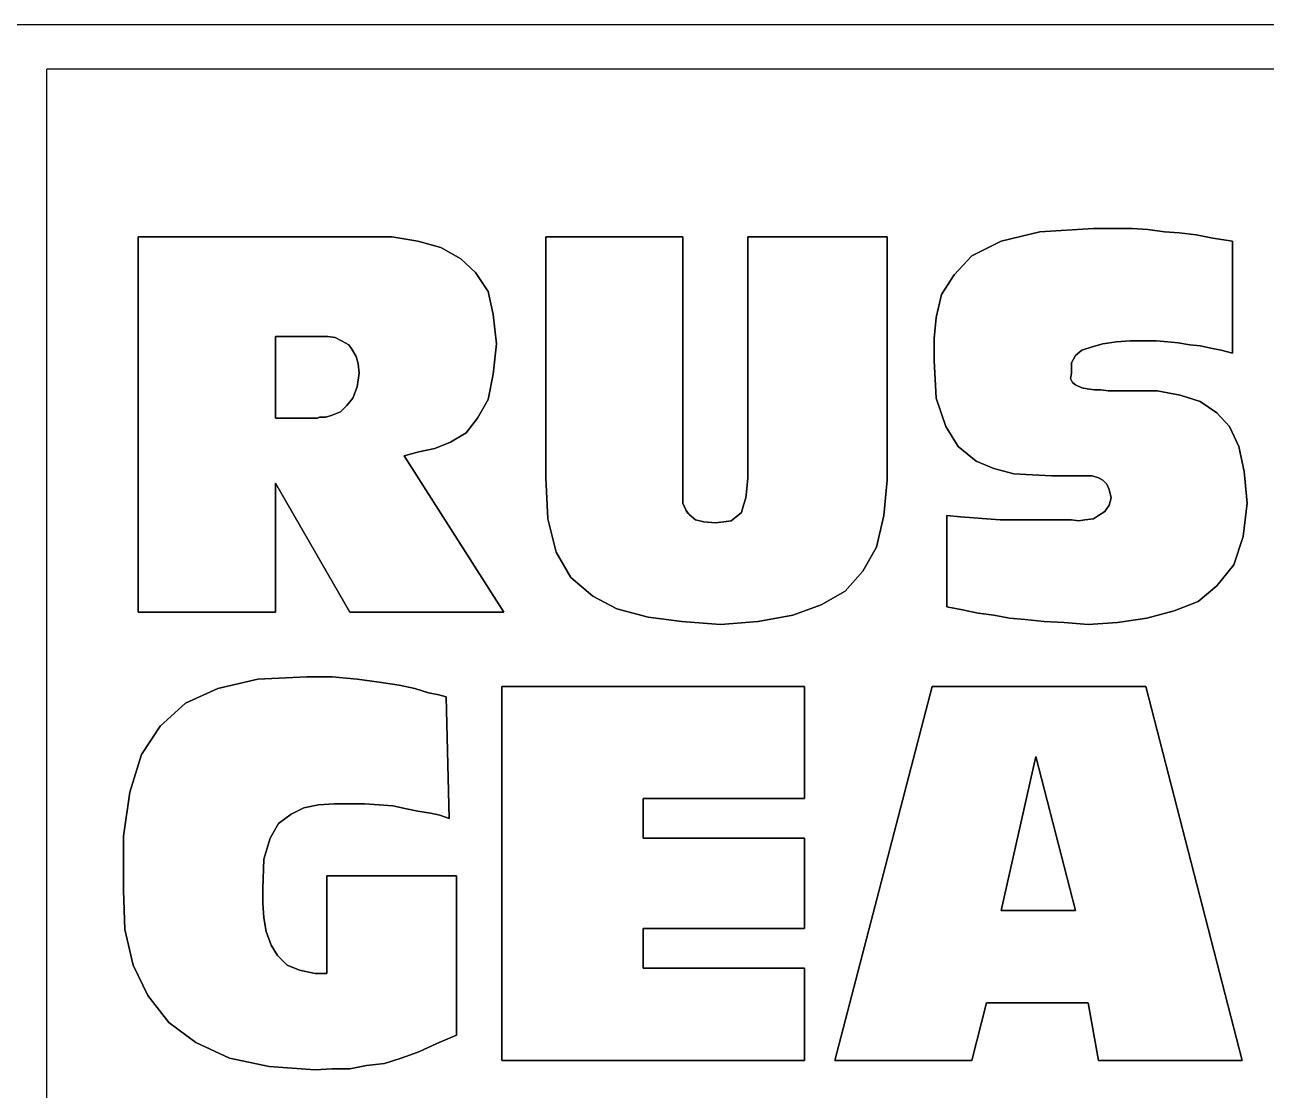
# Model space of a CAD drawing. Header units: inches. Extents: x 0.2 to 21.8, y 0.2 to 16.8.
# Drawn here: x 17.585 to 18.657, y 2.353 to 3.273 of the extents above; entities that cross this region are included whole.
import ezdxf

# ---------------------------------------------------------------- set-up
doc = ezdxf.new("R2010")
doc.units = ezdxf.units.IN
doc.header["$MEASUREMENT"] = 0
doc.layers.add('TITLEBLOCK', color=250, linetype='Continuous')

msp = doc.modelspace()

# ---------------------------------------------------------------- linework, layer by layer
at = {"layer": 'TITLEBLOCK'}
for p, q in [((21.43017, 3.2727), (10.97215, 3.2727)), ((17.60367, 0.49545), (17.60367, 3.23445)), ((21.43017, 3.23445), (17.60367, 3.23445)), ((17.87621, 3.08947), (17.68259, 3.08947)), ((17.68259, 3.08947), (17.68259, 2.76554)), ((17.90155, 3.08947), (17.87621, 3.08947)), ((17.92417, 3.08585), (17.90155, 3.08947)), ((18.15309, 3.08947), (18.03456, 3.08947)), ((18.03456, 3.08947), (18.03456, 2.88136)), ((18.15309, 2.87503), (18.15309, 3.08947)), ((18.32952, 3.08947), (18.20918, 3.08947)), ((18.20918, 3.08947), (18.20918, 2.88136)), ((18.32952, 2.87955), (18.32952, 3.08947)), ((18.46162, 3.09399), (18.42815, 3.08585)), ((18.50777, 3.0967), (18.46162, 3.09399)), ((18.52496, 3.0967), (18.50777, 3.0967)), ((18.54125, 3.0967), (18.52496, 3.0967)), ((18.55482, 3.0958), (18.54125, 3.0967)), ((18.5693, 3.09399), (18.55482, 3.0958)), ((18.58196, 3.09308), (18.5693, 3.09399)), ((18.59644, 3.09128), (18.58196, 3.09308)), ((18.61092, 3.08856), (18.59644, 3.09128)), ((17.94407, 3.08042), (17.92417, 3.08585)), ((17.96127, 3.07046), (17.94407, 3.08042)), ((18.42815, 3.08585), (18.40281, 3.07318)), ((18.62811, 3.08585), (18.61092, 3.08856)), ((18.62811, 2.98903), (18.62811, 3.08585)), ((17.97393, 3.0587), (17.96127, 3.07046)), ((18.40281, 3.07318), (18.38743, 3.05689)), ((17.98479, 3.04242), (17.97393, 3.0587)), ((18.38743, 3.05689), (18.37657, 3.0397)), ((17.98932, 3.02251), (17.98479, 3.04242)), ((18.37657, 3.0397), (18.37205, 3.0198)), ((17.99203, 2.99718), (17.98932, 3.02251)), ((18.37205, 3.0198), (18.37024, 3.0017)), ((17.80112, 3.00351), (17.83912, 3.00351)), ((17.80112, 2.93293), (17.80112, 3.00351)), ((17.83912, 3.00351), (17.84636, 3.00351)), ((17.84636, 3.00351), (17.85269, 3.0026)), ((17.85269, 3.0026), (17.85812, 2.99989)), ((17.85812, 2.99989), (17.86445, 2.99627)), ((17.86445, 2.99627), (17.86717, 2.99265)), ((17.86717, 2.99265), (17.87079, 2.98632)), ((17.98932, 2.97094), (17.99203, 2.99718)), ((18.37024, 3.0017), (18.37024, 2.9827)), ((18.49782, 2.99175), (18.50686, 2.99446)), ((18.50686, 2.99446), (18.51591, 2.99718)), ((18.51591, 2.99718), (18.52767, 2.99898)), ((18.52767, 2.99898), (18.53944, 2.99989)), ((18.53944, 2.99989), (18.55301, 2.99989)), ((18.55301, 2.99989), (18.56206, 2.99989)), ((18.56206, 2.99989), (18.57201, 2.99898)), ((18.57201, 2.99898), (18.58106, 2.99808)), ((18.58106, 2.99808), (18.59101, 2.99627)), ((18.59101, 2.99627), (18.60006, 2.99537)), ((18.60006, 2.99537), (18.60911, 2.99356)), ((18.60911, 2.99356), (18.61816, 2.99175)), ((17.87079, 2.98632), (17.8726, 2.97998)), ((18.37024, 2.9827), (18.37205, 2.95013)), ((18.48877, 2.98089), (18.49239, 2.98722)), ((18.49239, 2.98722), (18.49782, 2.99175)), ((18.61816, 2.99175), (18.62811, 2.98903)), ((17.8735, 2.97184), (17.87169, 2.96008)), ((17.8726, 2.97998), (17.8735, 2.97184)), ((17.98479, 2.94922), (17.98932, 2.97094)), ((18.48786, 2.96732), (18.48877, 2.97184)), ((18.48877, 2.97184), (18.48877, 2.98089)), ((18.48967, 2.9637), (18.48786, 2.96732)), ((18.49239, 2.96189), (18.48967, 2.9637)), ((18.49782, 2.95917), (18.49239, 2.96189)), ((17.86807, 2.95013), (17.86264, 2.94379)), ((17.87169, 2.96008), (17.86807, 2.95013)), ((18.37205, 2.95013), (18.38019, 2.9257)), ((18.50234, 2.95827), (18.49782, 2.95917)), ((18.50867, 2.95736), (18.50234, 2.95827)), ((18.5141, 2.95736), (18.50867, 2.95736)), ((18.52044, 2.95646), (18.5141, 2.95736)), ((18.54034, 2.95646), (18.52044, 2.95646)), ((18.56296, 2.95646), (18.54034, 2.95646)), ((18.58287, 2.95284), (18.56296, 2.95646)), ((18.60006, 2.94741), (18.58287, 2.95284)), ((17.86264, 2.94379), (17.85721, 2.93836)), ((17.97574, 2.93293), (17.98479, 2.94922)), ((18.61454, 2.93746), (18.60006, 2.94741)), ((17.83731, 2.93293), (17.80112, 2.93293)), ((17.83912, 2.93384), (17.83731, 2.93293)), ((17.84455, 2.93384), (17.83912, 2.93384)), ((17.84997, 2.93565), (17.84455, 2.93384)), ((17.85721, 2.93836), (17.84997, 2.93565)), ((17.96579, 2.92027), (17.97574, 2.93293)), ((18.62539, 2.9257), (18.61454, 2.93746)), ((17.95222, 2.91212), (17.96579, 2.92027)), ((18.38019, 2.9257), (18.39105, 2.9085)), ((18.63354, 2.9085), (18.62539, 2.9257)), ((17.92507, 2.90398), (17.93865, 2.90669)), ((17.93865, 2.90669), (17.95222, 2.91212)), ((18.39105, 2.9085), (18.40643, 2.89584)), ((18.63806, 2.88679), (18.63354, 2.9085)), ((17.91241, 2.90036), (17.92507, 2.90398)), ((17.99836, 2.76554), (17.91241, 2.90036)), ((18.40643, 2.89584), (18.42181, 2.8895)), ((18.42181, 2.8895), (18.439, 2.88498)), ((18.64078, 2.85964), (18.63806, 2.88679)), ((17.80112, 2.76554), (17.80112, 2.87684)), ((17.80112, 2.87684), (17.86536, 2.76554)), ((18.03456, 2.88136), (18.03637, 2.84607)), ((18.15309, 2.8705), (18.15309, 2.87503)), ((18.20918, 2.88136), (18.20828, 2.87231)), ((18.32681, 2.84879), (18.32952, 2.87955)), ((18.439, 2.88498), (18.45529, 2.88407)), ((18.45529, 2.88407), (18.47158, 2.88317)), ((18.47158, 2.88317), (18.49239, 2.88317)), ((18.49239, 2.88317), (18.49691, 2.88317)), ((18.49691, 2.88317), (18.50234, 2.88317)), ((18.50234, 2.88317), (18.50686, 2.88317)), ((18.50686, 2.88317), (18.51229, 2.88136)), ((18.51229, 2.88136), (18.51591, 2.87955)), ((18.51591, 2.87955), (18.51953, 2.87593)), ((18.51953, 2.87593), (18.52134, 2.87141)), ((18.15309, 2.86507), (18.15309, 2.8705)), ((18.15309, 2.85964), (18.15309, 2.86507)), ((18.20737, 2.86417), (18.20556, 2.85784)), ((18.20828, 2.87231), (18.20737, 2.86417)), ((18.52134, 2.87141), (18.52315, 2.86417)), ((18.52315, 2.86417), (18.52134, 2.85784)), ((18.1567, 2.8512), (18.15309, 2.85964)), ((18.20556, 2.85784), (18.20375, 2.8515)), ((18.52134, 2.85784), (18.51772, 2.85241)), ((18.63716, 2.83069), (18.64078, 2.85964)), ((18.03637, 2.84607), (18.0436, 2.81712)), ((18.16394, 2.84517), (18.1567, 2.8512)), ((18.17118, 2.84336), (18.16394, 2.84517)), ((18.18113, 2.84245), (18.17118, 2.84336)), ((18.18837, 2.84336), (18.18113, 2.84245)), ((18.19471, 2.84426), (18.18837, 2.84336)), ((18.19923, 2.84788), (18.19471, 2.84426)), ((18.20375, 2.8515), (18.19923, 2.84788)), ((18.32047, 2.82164), (18.32681, 2.84879)), ((18.39286, 2.84788), (18.3811, 2.84879)), ((18.3811, 2.84879), (18.3811, 2.77007)), ((18.40462, 2.84698), (18.39286, 2.84788)), ((18.41548, 2.84607), (18.40462, 2.84698)), ((18.42724, 2.84517), (18.41548, 2.84607)), ((18.439, 2.84517), (18.42724, 2.84517)), ((18.45258, 2.84517), (18.439, 2.84517)), ((18.46705, 2.84517), (18.45258, 2.84517)), ((18.48424, 2.84517), (18.46705, 2.84517)), ((18.48877, 2.84517), (18.48424, 2.84517)), ((18.4951, 2.84426), (18.48877, 2.84517)), ((18.50053, 2.84517), (18.4951, 2.84426)), ((18.50777, 2.84607), (18.50053, 2.84517)), ((18.51229, 2.84879), (18.50777, 2.84607)), ((18.51772, 2.85241), (18.51229, 2.84879)), ((18.30871, 2.80083), (18.32047, 2.82164)), ((18.62901, 2.80626), (18.63716, 2.83069)), ((18.0436, 2.81712), (18.05627, 2.7954)), ((18.29333, 2.78364), (18.30871, 2.80083)), ((18.61454, 2.78817), (18.62901, 2.80626)), ((18.05627, 2.7954), (18.07527, 2.77912)), ((18.07527, 2.77912), (18.09608, 2.76826)), ((18.27252, 2.77188), (18.29333, 2.78364)), ((18.59825, 2.77459), (18.61454, 2.78817)), ((18.09608, 2.76826), (18.12323, 2.76102)), ((18.24809, 2.76283), (18.27252, 2.77188)), ((18.3811, 2.77007), (18.39467, 2.76735)), ((18.39467, 2.76735), (18.40824, 2.76464)), ((18.57744, 2.76645), (18.59825, 2.77459)), ((17.68259, 2.76554), (17.80112, 2.76554)), ((17.86536, 2.76554), (17.99836, 2.76554)), ((18.12323, 2.76102), (18.15218, 2.7574)), ((18.15218, 2.7574), (18.18566, 2.75469)), ((18.18566, 2.75469), (18.21823, 2.7574)), ((18.21823, 2.7574), (18.24809, 2.76283)), ((18.40824, 2.76464), (18.42181, 2.76283)), ((18.42181, 2.76283), (18.43538, 2.76012)), ((18.43538, 2.76012), (18.44896, 2.75921)), ((18.44896, 2.75921), (18.46524, 2.7574)), ((18.46524, 2.7574), (18.48243, 2.7565)), ((18.48243, 2.7565), (18.50325, 2.75469)), ((18.50325, 2.75469), (18.52858, 2.7565)), ((18.52858, 2.7565), (18.55391, 2.76012)), ((18.55391, 2.76012), (18.57744, 2.76645)), ((17.78573, 2.70764), (17.75135, 2.69949)), ((17.82826, 2.70945), (17.78573, 2.70764)), ((17.84997, 2.70945), (17.82826, 2.70945)), ((17.87169, 2.70764), (17.84997, 2.70945)), ((17.89069, 2.70492), (17.87169, 2.70764)), ((17.90788, 2.70221), (17.89069, 2.70492)), ((17.75135, 2.69949), (17.7233, 2.68683)), ((17.92145, 2.69949), (17.90788, 2.70221)), ((17.93322, 2.69587), (17.92145, 2.69949)), ((17.94227, 2.69407), (17.93322, 2.69587)), ((17.9486, 2.69226), (17.94227, 2.69407)), ((17.95131, 2.5873), (17.9486, 2.69226)), ((18.25804, 2.7013), (17.99655, 2.7013)), ((17.99655, 2.7013), (17.99655, 2.37829)), ((18.25804, 2.60449), (18.25804, 2.7013)), ((18.36843, 2.7013), (18.28428, 2.37829)), ((18.55301, 2.7013), (18.36843, 2.7013)), ((18.63625, 2.37829), (18.55301, 2.7013)), ((17.7233, 2.68683), (17.70159, 2.66692)), ((17.70159, 2.66692), (17.6853, 2.64249)), ((17.6853, 2.64249), (17.67535, 2.60992)), ((18.42815, 2.50768), (18.458, 2.64068)), ((18.458, 2.64068), (18.49239, 2.50768)), ((17.67535, 2.60992), (17.66992, 2.57192)), ((17.81469, 2.59092), (17.82555, 2.59635)), ((17.82555, 2.59635), (17.83821, 2.59906)), ((17.83821, 2.59906), (17.85178, 2.59997)), ((17.85178, 2.59997), (17.86536, 2.59997)), ((17.86536, 2.59997), (17.87802, 2.59997)), ((17.87802, 2.59997), (17.89069, 2.59906)), ((17.89069, 2.59906), (17.90245, 2.59816)), ((17.90245, 2.59816), (17.91422, 2.59544)), ((18.1187, 2.60449), (18.25804, 2.60449)), ((18.1187, 2.57011), (18.1187, 2.60449)), ((17.80383, 2.58277), (17.81469, 2.59092)), ((17.91422, 2.59544), (17.92417, 2.59363)), ((17.92417, 2.59363), (17.93503, 2.59182)), ((17.93503, 2.59182), (17.94317, 2.59001)), ((17.94317, 2.59001), (17.95131, 2.5873)), ((17.79659, 2.57011), (17.80383, 2.58277)), ((17.66992, 2.57192), (17.66992, 2.52487)), ((17.79116, 2.55201), (17.79659, 2.57011)), ((18.25804, 2.57011), (18.1187, 2.57011)), ((18.25804, 2.49229), (18.25804, 2.57011)), ((17.79026, 2.52668), (17.79116, 2.55201)), ((17.95765, 2.53753), (17.84545, 2.53753)), ((17.84545, 2.53753), (17.84545, 2.45339)), ((17.95765, 2.4), (17.95765, 2.53753)), ((17.66992, 2.52487), (17.67082, 2.49139)), ((17.79026, 2.51401), (17.79026, 2.52668)), ((17.79116, 2.50134), (17.79026, 2.51401)), ((17.79297, 2.48958), (17.79116, 2.50134)), ((18.49239, 2.50768), (18.42815, 2.50768)), ((17.67082, 2.49139), (17.67806, 2.46063)), ((17.7975, 2.47782), (17.79297, 2.48958)), ((18.1187, 2.45791), (18.1187, 2.49229)), ((18.1187, 2.49229), (18.25804, 2.49229)), ((17.80293, 2.46877), (17.7975, 2.47782)), ((17.81107, 2.46063), (17.80293, 2.46877)), ((17.67806, 2.46063), (17.69073, 2.43439)), ((17.82193, 2.4561), (17.81107, 2.46063)), ((17.8355, 2.45339), (17.82193, 2.4561)), ((18.25804, 2.45791), (18.1187, 2.45791)), ((18.25804, 2.37829), (18.25804, 2.45791)), ((17.84545, 2.45339), (17.8355, 2.45339)), ((17.69073, 2.43439), (17.70883, 2.41086)), ((18.40281, 2.37829), (18.41548, 2.42805)), ((18.41548, 2.42805), (18.50325, 2.42805)), ((18.50325, 2.42805), (18.51229, 2.37829)), ((17.70883, 2.41086), (17.73235, 2.39367)), ((17.73235, 2.39367), (17.7613, 2.3801)), ((17.92507, 2.38553), (17.94046, 2.39276)), ((17.94046, 2.39276), (17.95765, 2.4)), ((17.90969, 2.3801), (17.92507, 2.38553)), ((17.7613, 2.3801), (17.79569, 2.37286)), ((17.79569, 2.37286), (17.8355, 2.37014)), ((17.8355, 2.37014), (17.84997, 2.37105)), ((17.84997, 2.37105), (17.86536, 2.37105)), ((17.86536, 2.37105), (17.87983, 2.37376)), ((17.87983, 2.37376), (17.89522, 2.37557)), ((17.89522, 2.37557), (17.90969, 2.3801)), ((17.99655, 2.37829), (18.25804, 2.37829)), ((18.28428, 2.37829), (18.40281, 2.37829)), ((18.51229, 2.37829), (18.63625, 2.37829))]:
    msp.add_line(p, q, dxfattribs=at)
at = {"layer": 'TITLEBLOCK', "color": 176}
for p, q in [((17.68259, 2.76554), (17.68259, 3.08947)), ((17.68259, 3.08947), (17.87621, 3.08947)), ((17.68259, 2.76554), (17.68259, 3.08947)), ((17.68259, 3.08947), (17.87621, 3.08947)), ((17.87621, 3.08947), (17.90155, 3.08947)), ((17.87621, 3.08947), (17.90155, 3.08947)), ((17.90155, 3.08947), (17.92417, 3.08585)), ((17.90155, 3.08947), (17.92417, 3.08585)), ((18.03456, 2.88136), (18.03456, 3.08947)), ((18.03456, 3.08947), (18.15309, 3.08947)), ((18.03456, 2.88136), (18.03456, 3.08947)), ((18.03456, 3.08947), (18.15309, 3.08947)), ((18.15309, 3.08947), (18.15309, 2.87503)), ((18.15309, 3.08947), (18.15309, 2.87503)), ((18.20918, 2.88136), (18.20918, 3.08947)), ((18.20918, 3.08947), (18.32952, 3.08947)), ((18.20918, 2.88136), (18.20918, 3.08947)), ((18.20918, 3.08947), (18.32952, 3.08947)), ((18.32952, 3.08947), (18.32952, 2.87955)), ((18.32952, 3.08947), (18.32952, 2.87955)), ((18.42815, 3.08585), (18.46162, 3.09399)), ((18.42815, 3.08585), (18.46162, 3.09399)), ((18.46162, 3.09399), (18.50777, 3.0967)), ((18.46162, 3.09399), (18.50777, 3.0967)), ((18.50777, 3.0967), (18.52496, 3.0967)), ((18.50777, 3.0967), (18.52496, 3.0967)), ((18.52496, 3.0967), (18.54125, 3.0967)), ((18.52496, 3.0967), (18.54125, 3.0967)), ((18.54125, 3.0967), (18.55482, 3.0958)), ((18.54125, 3.0967), (18.55482, 3.0958)), ((18.55482, 3.0958), (18.5693, 3.09399)), ((18.55482, 3.0958), (18.5693, 3.09399)), ((18.5693, 3.09399), (18.58196, 3.09308)), ((18.5693, 3.09399), (18.58196, 3.09308)), ((18.58196, 3.09308), (18.59644, 3.09128)), ((18.58196, 3.09308), (18.59644, 3.09128)), ((18.59644, 3.09128), (18.61092, 3.08856)), ((18.59644, 3.09128), (18.61092, 3.08856)), ((17.92417, 3.08585), (17.94407, 3.08042)), ((17.92417, 3.08585), (17.94407, 3.08042)), ((17.94407, 3.08042), (17.96127, 3.07046)), ((17.94407, 3.08042), (17.96127, 3.07046)), ((18.40281, 3.07318), (18.42815, 3.08585)), ((18.40281, 3.07318), (18.42815, 3.08585)), ((18.61092, 3.08856), (18.62811, 3.08585)), ((18.61092, 3.08856), (18.62811, 3.08585)), ((18.62811, 3.08585), (18.62811, 2.98903)), ((18.62811, 3.08585), (18.62811, 2.98903)), ((17.96127, 3.07046), (17.97393, 3.0587)), ((17.96127, 3.07046), (17.97393, 3.0587)), ((18.38743, 3.05689), (18.40281, 3.07318)), ((18.38743, 3.05689), (18.40281, 3.07318)), ((17.97393, 3.0587), (17.98479, 3.04242)), ((17.97393, 3.0587), (17.98479, 3.04242)), ((18.37657, 3.0397), (18.38743, 3.05689)), ((18.37657, 3.0397), (18.38743, 3.05689)), ((17.98479, 3.04242), (17.98932, 3.02251)), ((17.98479, 3.04242), (17.98932, 3.02251)), ((18.37205, 3.0198), (18.37657, 3.0397)), ((18.37205, 3.0198), (18.37657, 3.0397)), ((17.98932, 3.02251), (17.99203, 2.99718)), ((17.98932, 3.02251), (17.99203, 2.99718)), ((18.37024, 3.0017), (18.37205, 3.0198)), ((18.37024, 3.0017), (18.37205, 3.0198)), ((17.80112, 3.00351), (17.80112, 2.93293)), ((17.83912, 3.00351), (17.80112, 3.00351)), ((17.80112, 3.00351), (17.80112, 2.93293)), ((17.83912, 3.00351), (17.80112, 3.00351)), ((17.84636, 3.00351), (17.83912, 3.00351)), ((17.84636, 3.00351), (17.83912, 3.00351)), ((17.85269, 3.0026), (17.84636, 3.00351)), ((17.85269, 3.0026), (17.84636, 3.00351)), ((17.85812, 2.99989), (17.85269, 3.0026)), ((17.85812, 2.99989), (17.85269, 3.0026)), ((17.86445, 2.99627), (17.85812, 2.99989)), ((17.86445, 2.99627), (17.85812, 2.99989)), ((17.86717, 2.99265), (17.86445, 2.99627)), ((17.86717, 2.99265), (17.86445, 2.99627)), ((17.87079, 2.98632), (17.86717, 2.99265)), ((17.87079, 2.98632), (17.86717, 2.99265)), ((17.99203, 2.99718), (17.98932, 2.97094)), ((17.99203, 2.99718), (17.98932, 2.97094)), ((18.37024, 2.9827), (18.37024, 3.0017)), ((18.37024, 2.9827), (18.37024, 3.0017)), ((18.50686, 2.99446), (18.49782, 2.99175)), ((18.50686, 2.99446), (18.49782, 2.99175)), ((18.51591, 2.99718), (18.50686, 2.99446)), ((18.51591, 2.99718), (18.50686, 2.99446)), ((18.52767, 2.99898), (18.51591, 2.99718)), ((18.52767, 2.99898), (18.51591, 2.99718)), ((18.53944, 2.99989), (18.52767, 2.99898)), ((18.53944, 2.99989), (18.52767, 2.99898)), ((18.55301, 2.99989), (18.53944, 2.99989)), ((18.55301, 2.99989), (18.53944, 2.99989)), ((18.56206, 2.99989), (18.55301, 2.99989)), ((18.56206, 2.99989), (18.55301, 2.99989)), ((18.57201, 2.99898), (18.56206, 2.99989)), ((18.57201, 2.99898), (18.56206, 2.99989)), ((18.58106, 2.99808), (18.57201, 2.99898)), ((18.58106, 2.99808), (18.57201, 2.99898)), ((18.59101, 2.99627), (18.58106, 2.99808)), ((18.59101, 2.99627), (18.58106, 2.99808)), ((18.60006, 2.99537), (18.59101, 2.99627)), ((18.60006, 2.99537), (18.59101, 2.99627)), ((18.60911, 2.99356), (18.60006, 2.99537)), ((18.60911, 2.99356), (18.60006, 2.99537)), ((18.61816, 2.99175), (18.60911, 2.99356)), ((18.61816, 2.99175), (18.60911, 2.99356)), ((17.8726, 2.97998), (17.87079, 2.98632)), ((17.8726, 2.97998), (17.87079, 2.98632)), ((18.37205, 2.95013), (18.37024, 2.9827)), ((18.37205, 2.95013), (18.37024, 2.9827)), ((18.49239, 2.98722), (18.48877, 2.98089)), ((18.49239, 2.98722), (18.48877, 2.98089)), ((18.49782, 2.99175), (18.49239, 2.98722)), ((18.49782, 2.99175), (18.49239, 2.98722)), ((18.62811, 2.98903), (18.61816, 2.99175)), ((18.62811, 2.98903), (18.61816, 2.99175)), ((17.87169, 2.96008), (17.8735, 2.97184)), ((17.87169, 2.96008), (17.8735, 2.97184)), ((17.8735, 2.97184), (17.8726, 2.97998)), ((17.8735, 2.97184), (17.8726, 2.97998)), ((17.98932, 2.97094), (17.98479, 2.94922)), ((17.98932, 2.97094), (17.98479, 2.94922)), ((18.48877, 2.97184), (18.48786, 2.96732)), ((18.48877, 2.97184), (18.48786, 2.96732)), ((18.48877, 2.98089), (18.48877, 2.97184)), ((18.48877, 2.98089), (18.48877, 2.97184)), ((18.48786, 2.96732), (18.48967, 2.9637)), ((18.48786, 2.96732), (18.48967, 2.9637)), ((18.48967, 2.9637), (18.49239, 2.96189)), ((18.48967, 2.9637), (18.49239, 2.96189)), ((18.49239, 2.96189), (18.49782, 2.95917)), ((18.49239, 2.96189), (18.49782, 2.95917)), ((17.86264, 2.94379), (17.86807, 2.95013)), ((17.86264, 2.94379), (17.86807, 2.95013)), ((17.86807, 2.95013), (17.87169, 2.96008)), ((17.86807, 2.95013), (17.87169, 2.96008)), ((18.38019, 2.9257), (18.37205, 2.95013)), ((18.38019, 2.9257), (18.37205, 2.95013)), ((18.49782, 2.95917), (18.50234, 2.95827)), ((18.49782, 2.95917), (18.50234, 2.95827)), ((18.50234, 2.95827), (18.50867, 2.95736)), ((18.50234, 2.95827), (18.50867, 2.95736)), ((18.50867, 2.95736), (18.5141, 2.95736)), ((18.50867, 2.95736), (18.5141, 2.95736)), ((18.5141, 2.95736), (18.52044, 2.95646)), ((18.5141, 2.95736), (18.52044, 2.95646)), ((18.52044, 2.95646), (18.54034, 2.95646)), ((18.52044, 2.95646), (18.54034, 2.95646)), ((18.54034, 2.95646), (18.56296, 2.95646)), ((18.54034, 2.95646), (18.56296, 2.95646)), ((18.56296, 2.95646), (18.58287, 2.95284)), ((18.56296, 2.95646), (18.58287, 2.95284)), ((18.58287, 2.95284), (18.60006, 2.94741)), ((18.58287, 2.95284), (18.60006, 2.94741)), ((17.85721, 2.93836), (17.86264, 2.94379)), ((17.85721, 2.93836), (17.86264, 2.94379)), ((17.98479, 2.94922), (17.97574, 2.93293)), ((17.98479, 2.94922), (17.97574, 2.93293)), ((18.60006, 2.94741), (18.61454, 2.93746)), ((18.60006, 2.94741), (18.61454, 2.93746)), ((17.80112, 2.93293), (17.83731, 2.93293)), ((17.80112, 2.93293), (17.83731, 2.93293)), ((17.83731, 2.93293), (17.83912, 2.93384)), ((17.83731, 2.93293), (17.83912, 2.93384)), ((17.83912, 2.93384), (17.84455, 2.93384)), ((17.83912, 2.93384), (17.84455, 2.93384)), ((17.84455, 2.93384), (17.84997, 2.93565)), ((17.84455, 2.93384), (17.84997, 2.93565)), ((17.84997, 2.93565), (17.85721, 2.93836)), ((17.84997, 2.93565), (17.85721, 2.93836)), ((17.97574, 2.93293), (17.96579, 2.92027)), ((17.97574, 2.93293), (17.96579, 2.92027)), ((18.61454, 2.93746), (18.62539, 2.9257)), ((18.61454, 2.93746), (18.62539, 2.9257)), ((17.96579, 2.92027), (17.95222, 2.91212)), ((17.96579, 2.92027), (17.95222, 2.91212)), ((18.39105, 2.9085), (18.38019, 2.9257)), ((18.39105, 2.9085), (18.38019, 2.9257)), ((18.62539, 2.9257), (18.63354, 2.9085)), ((18.62539, 2.9257), (18.63354, 2.9085)), ((17.93865, 2.90669), (17.92507, 2.90398)), ((17.93865, 2.90669), (17.92507, 2.90398)), ((17.95222, 2.91212), (17.93865, 2.90669)), ((17.95222, 2.91212), (17.93865, 2.90669)), ((18.40643, 2.89584), (18.39105, 2.9085)), ((18.40643, 2.89584), (18.39105, 2.9085)), ((18.63354, 2.9085), (18.63806, 2.88679)), ((18.63354, 2.9085), (18.63806, 2.88679)), ((17.92507, 2.90398), (17.91241, 2.90036)), ((17.92507, 2.90398), (17.91241, 2.90036)), ((17.91241, 2.90036), (17.99836, 2.76554)), ((17.91241, 2.90036), (17.99836, 2.76554)), ((18.42181, 2.8895), (18.40643, 2.89584)), ((18.42181, 2.8895), (18.40643, 2.89584)), ((18.439, 2.88498), (18.42181, 2.8895)), ((18.439, 2.88498), (18.42181, 2.8895)), ((18.63806, 2.88679), (18.64078, 2.85964)), ((18.63806, 2.88679), (18.64078, 2.85964)), ((17.86536, 2.76554), (17.80112, 2.87684)), ((17.80112, 2.87684), (17.80112, 2.76554)), ((17.86536, 2.76554), (17.80112, 2.87684)), ((17.80112, 2.87684), (17.80112, 2.76554)), ((18.03637, 2.84607), (18.03456, 2.88136)), ((18.03637, 2.84607), (18.03456, 2.88136)), ((18.15309, 2.87503), (18.15309, 2.8705)), ((18.15309, 2.87503), (18.15309, 2.8705)), ((18.20828, 2.87231), (18.20918, 2.88136)), ((18.20828, 2.87231), (18.20918, 2.88136)), ((18.32952, 2.87955), (18.32681, 2.84879)), ((18.32952, 2.87955), (18.32681, 2.84879)), ((18.45529, 2.88407), (18.439, 2.88498)), ((18.45529, 2.88407), (18.439, 2.88498)), ((18.47158, 2.88317), (18.45529, 2.88407)), ((18.47158, 2.88317), (18.45529, 2.88407)), ((18.49239, 2.88317), (18.47158, 2.88317)), ((18.49239, 2.88317), (18.47158, 2.88317)), ((18.49691, 2.88317), (18.49239, 2.88317)), ((18.49691, 2.88317), (18.49239, 2.88317)), ((18.50234, 2.88317), (18.49691, 2.88317)), ((18.50234, 2.88317), (18.49691, 2.88317)), ((18.50686, 2.88317), (18.50234, 2.88317)), ((18.50686, 2.88317), (18.50234, 2.88317)), ((18.51229, 2.88136), (18.50686, 2.88317)), ((18.51229, 2.88136), (18.50686, 2.88317)), ((18.51591, 2.87955), (18.51229, 2.88136)), ((18.51591, 2.87955), (18.51229, 2.88136)), ((18.51953, 2.87593), (18.51591, 2.87955)), ((18.51953, 2.87593), (18.51591, 2.87955)), ((18.52134, 2.87141), (18.51953, 2.87593)), ((18.52134, 2.87141), (18.51953, 2.87593)), ((18.15309, 2.8705), (18.15309, 2.86507)), ((18.15309, 2.8705), (18.15309, 2.86507)), ((18.15309, 2.86507), (18.15309, 2.85964)), ((18.15309, 2.86507), (18.15309, 2.85964)), ((18.20556, 2.85784), (18.20737, 2.86417)), ((18.20556, 2.85784), (18.20737, 2.86417)), ((18.20737, 2.86417), (18.20828, 2.87231)), ((18.20737, 2.86417), (18.20828, 2.87231)), ((18.52315, 2.86417), (18.52134, 2.87141)), ((18.52315, 2.86417), (18.52134, 2.87141)), ((18.52134, 2.85784), (18.52315, 2.86417)), ((18.52134, 2.85784), (18.52315, 2.86417)), ((18.15309, 2.85964), (18.1558, 2.85331)), ((18.15309, 2.85964), (18.1558, 2.85331)), ((18.1558, 2.85331), (18.15851, 2.84969)), ((18.1558, 2.85331), (18.15851, 2.84969)), ((18.20375, 2.8515), (18.20556, 2.85784)), ((18.20375, 2.8515), (18.20556, 2.85784)), ((18.51772, 2.85241), (18.52134, 2.85784)), ((18.51772, 2.85241), (18.52134, 2.85784)), ((18.64078, 2.85964), (18.63716, 2.83069)), ((18.64078, 2.85964), (18.63716, 2.83069)), ((18.0436, 2.81712), (18.03637, 2.84607)), ((18.0436, 2.81712), (18.03637, 2.84607)), ((18.15851, 2.84969), (18.16394, 2.84517)), ((18.15851, 2.84969), (18.16394, 2.84517)), ((18.16394, 2.84517), (18.17118, 2.84336)), ((18.16394, 2.84517), (18.17118, 2.84336)), ((18.17118, 2.84336), (18.18113, 2.84245)), ((18.17118, 2.84336), (18.18113, 2.84245)), ((18.18113, 2.84245), (18.18837, 2.84336)), ((18.18113, 2.84245), (18.18837, 2.84336)), ((18.18837, 2.84336), (18.19471, 2.84426)), ((18.18837, 2.84336), (18.19471, 2.84426)), ((18.19471, 2.84426), (18.19923, 2.84788)), ((18.19471, 2.84426), (18.19923, 2.84788)), ((18.19923, 2.84788), (18.20375, 2.8515)), ((18.19923, 2.84788), (18.20375, 2.8515)), ((18.32681, 2.84879), (18.32047, 2.82164)), ((18.32681, 2.84879), (18.32047, 2.82164)), ((18.3811, 2.77007), (18.3811, 2.84879)), ((18.3811, 2.84879), (18.39286, 2.84788)), ((18.3811, 2.77007), (18.3811, 2.84879)), ((18.3811, 2.84879), (18.39286, 2.84788)), ((18.39286, 2.84788), (18.40462, 2.84698)), ((18.39286, 2.84788), (18.40462, 2.84698)), ((18.40462, 2.84698), (18.41548, 2.84607)), ((18.40462, 2.84698), (18.41548, 2.84607)), ((18.41548, 2.84607), (18.42724, 2.84517)), ((18.41548, 2.84607), (18.42724, 2.84517)), ((18.42724, 2.84517), (18.439, 2.84517)), ((18.42724, 2.84517), (18.439, 2.84517)), ((18.439, 2.84517), (18.45258, 2.84517)), ((18.439, 2.84517), (18.45258, 2.84517)), ((18.45258, 2.84517), (18.46705, 2.84517)), ((18.45258, 2.84517), (18.46705, 2.84517)), ((18.46705, 2.84517), (18.48424, 2.84517)), ((18.46705, 2.84517), (18.48424, 2.84517)), ((18.48424, 2.84517), (18.48877, 2.84517)), ((18.48424, 2.84517), (18.48877, 2.84517)), ((18.48877, 2.84517), (18.4951, 2.84426)), ((18.48877, 2.84517), (18.4951, 2.84426)), ((18.4951, 2.84426), (18.50053, 2.84517)), ((18.4951, 2.84426), (18.50053, 2.84517)), ((18.50053, 2.84517), (18.50777, 2.84607)), ((18.50053, 2.84517), (18.50777, 2.84607)), ((18.50777, 2.84607), (18.51229, 2.84879)), ((18.50777, 2.84607), (18.51229, 2.84879)), ((18.51229, 2.84879), (18.51772, 2.85241)), ((18.51229, 2.84879), (18.51772, 2.85241)), ((18.32047, 2.82164), (18.30871, 2.80083)), ((18.32047, 2.82164), (18.30871, 2.80083)), ((18.63716, 2.83069), (18.62901, 2.80626)), ((18.63716, 2.83069), (18.62901, 2.80626)), ((18.05627, 2.7954), (18.0436, 2.81712)), ((18.05627, 2.7954), (18.0436, 2.81712)), ((18.30871, 2.80083), (18.29333, 2.78364)), ((18.30871, 2.80083), (18.29333, 2.78364)), ((18.62901, 2.80626), (18.61454, 2.78817)), ((18.62901, 2.80626), (18.61454, 2.78817)), ((18.07527, 2.77912), (18.05627, 2.7954)), ((18.07527, 2.77912), (18.05627, 2.7954)), ((18.09608, 2.76826), (18.07527, 2.77912)), ((18.09608, 2.76826), (18.07527, 2.77912)), ((18.29333, 2.78364), (18.27252, 2.77188)), ((18.29333, 2.78364), (18.27252, 2.77188)), ((18.61454, 2.78817), (18.59825, 2.77459)), ((18.61454, 2.78817), (18.59825, 2.77459)), ((18.12323, 2.76102), (18.09608, 2.76826)), ((18.12323, 2.76102), (18.09608, 2.76826)), ((18.27252, 2.77188), (18.24809, 2.76283)), ((18.27252, 2.77188), (18.24809, 2.76283)), ((18.39467, 2.76735), (18.3811, 2.77007)), ((18.39467, 2.76735), (18.3811, 2.77007)), ((18.40824, 2.76464), (18.39467, 2.76735)), ((18.40824, 2.76464), (18.39467, 2.76735)), ((18.59825, 2.77459), (18.57744, 2.76645)), ((18.59825, 2.77459), (18.57744, 2.76645)), ((17.80112, 2.76554), (17.68259, 2.76554)), ((17.80112, 2.76554), (17.68259, 2.76554)), ((17.99836, 2.76554), (17.86536, 2.76554)), ((17.99836, 2.76554), (17.86536, 2.76554)), ((18.15218, 2.7574), (18.12323, 2.76102)), ((18.15218, 2.7574), (18.12323, 2.76102)), ((18.18566, 2.75469), (18.15218, 2.7574)), ((18.18566, 2.75469), (18.15218, 2.7574)), ((18.21823, 2.7574), (18.18566, 2.75469)), ((18.21823, 2.7574), (18.18566, 2.75469)), ((18.24809, 2.76283), (18.21823, 2.7574)), ((18.24809, 2.76283), (18.21823, 2.7574)), ((18.42181, 2.76283), (18.40824, 2.76464)), ((18.42181, 2.76283), (18.40824, 2.76464)), ((18.43538, 2.76012), (18.42181, 2.76283)), ((18.43538, 2.76012), (18.42181, 2.76283)), ((18.44896, 2.75921), (18.43538, 2.76012)), ((18.44896, 2.75921), (18.43538, 2.76012)), ((18.46524, 2.7574), (18.44896, 2.75921)), ((18.46524, 2.7574), (18.44896, 2.75921)), ((18.48243, 2.7565), (18.46524, 2.7574)), ((18.48243, 2.7565), (18.46524, 2.7574)), ((18.50325, 2.75469), (18.48243, 2.7565)), ((18.50325, 2.75469), (18.48243, 2.7565)), ((18.52858, 2.7565), (18.50325, 2.75469)), ((18.52858, 2.7565), (18.50325, 2.75469)), ((18.55391, 2.76012), (18.52858, 2.7565)), ((18.55391, 2.76012), (18.52858, 2.7565)), ((18.57744, 2.76645), (18.55391, 2.76012)), ((18.57744, 2.76645), (18.55391, 2.76012)), ((17.75135, 2.69949), (17.78573, 2.70764)), ((17.75135, 2.69949), (17.78573, 2.70764)), ((17.78573, 2.70764), (17.82826, 2.70945)), ((17.78573, 2.70764), (17.82826, 2.70945)), ((17.82826, 2.70945), (17.84997, 2.70945)), ((17.82826, 2.70945), (17.84997, 2.70945)), ((17.84997, 2.70945), (17.87169, 2.70764)), ((17.84997, 2.70945), (17.87169, 2.70764)), ((17.87169, 2.70764), (17.89069, 2.70492)), ((17.87169, 2.70764), (17.89069, 2.70492)), ((17.89069, 2.70492), (17.90788, 2.70221)), ((17.89069, 2.70492), (17.90788, 2.70221)), ((17.7233, 2.68683), (17.75135, 2.69949)), ((17.7233, 2.68683), (17.75135, 2.69949)), ((17.90788, 2.70221), (17.92145, 2.69949)), ((17.90788, 2.70221), (17.92145, 2.69949)), ((17.92145, 2.69949), (17.93322, 2.69587)), ((17.92145, 2.69949), (17.93322, 2.69587)), ((17.93322, 2.69587), (17.94227, 2.69407)), ((17.93322, 2.69587), (17.94227, 2.69407)), ((17.94227, 2.69407), (17.9486, 2.69226)), ((17.94227, 2.69407), (17.9486, 2.69226)), ((17.9486, 2.69226), (17.95131, 2.5873)), ((17.9486, 2.69226), (17.95131, 2.5873)), ((17.99655, 2.37829), (17.99655, 2.7013)), ((17.99655, 2.7013), (18.25804, 2.7013)), ((17.99655, 2.37829), (17.99655, 2.7013)), ((17.99655, 2.7013), (18.25804, 2.7013)), ((18.25804, 2.7013), (18.25804, 2.60449)), ((18.25804, 2.7013), (18.25804, 2.60449)), ((18.28428, 2.37829), (18.36843, 2.7013)), ((18.28428, 2.37829), (18.36843, 2.7013)), ((18.36843, 2.7013), (18.55301, 2.7013)), ((18.36843, 2.7013), (18.55301, 2.7013)), ((18.55301, 2.7013), (18.63625, 2.37829)), ((18.55301, 2.7013), (18.63625, 2.37829)), ((17.70159, 2.66692), (17.7233, 2.68683)), ((17.70159, 2.66692), (17.7233, 2.68683)), ((17.6853, 2.64249), (17.70159, 2.66692)), ((17.6853, 2.64249), (17.70159, 2.66692)), ((17.67535, 2.60992), (17.6853, 2.64249)), ((17.67535, 2.60992), (17.6853, 2.64249)), ((18.458, 2.64068), (18.42815, 2.50768)), ((18.458, 2.64068), (18.42815, 2.50768)), ((18.49239, 2.50768), (18.458, 2.64068)), ((18.49239, 2.50768), (18.458, 2.64068)), ((17.66992, 2.57192), (17.67535, 2.60992)), ((17.66992, 2.57192), (17.67535, 2.60992)), ((17.82555, 2.59635), (17.81469, 2.59092)), ((17.82555, 2.59635), (17.81469, 2.59092)), ((17.83821, 2.59906), (17.82555, 2.59635)), ((17.83821, 2.59906), (17.82555, 2.59635)), ((17.85178, 2.59997), (17.83821, 2.59906)), ((17.85178, 2.59997), (17.83821, 2.59906)), ((17.86536, 2.59997), (17.85178, 2.59997)), ((17.86536, 2.59997), (17.85178, 2.59997)), ((17.87802, 2.59997), (17.86536, 2.59997)), ((17.87802, 2.59997), (17.86536, 2.59997)), ((17.89069, 2.59906), (17.87802, 2.59997)), ((17.89069, 2.59906), (17.87802, 2.59997)), ((17.90245, 2.59816), (17.89069, 2.59906)), ((17.90245, 2.59816), (17.89069, 2.59906)), ((17.91422, 2.59544), (17.90245, 2.59816)), ((17.91422, 2.59544), (17.90245, 2.59816)), ((18.25804, 2.60449), (18.1187, 2.60449)), ((18.1187, 2.60449), (18.1187, 2.57011)), ((18.25804, 2.60449), (18.1187, 2.60449)), ((18.1187, 2.60449), (18.1187, 2.57011)), ((17.81469, 2.59092), (17.80383, 2.58277)), ((17.81469, 2.59092), (17.80383, 2.58277)), ((17.92417, 2.59363), (17.91422, 2.59544)), ((17.92417, 2.59363), (17.91422, 2.59544)), ((17.93503, 2.59182), (17.92417, 2.59363)), ((17.93503, 2.59182), (17.92417, 2.59363)), ((17.94317, 2.59001), (17.93503, 2.59182)), ((17.94317, 2.59001), (17.93503, 2.59182)), ((17.95131, 2.5873), (17.94317, 2.59001)), ((17.95131, 2.5873), (17.94317, 2.59001)), ((17.80383, 2.58277), (17.79659, 2.57011)), ((17.80383, 2.58277), (17.79659, 2.57011)), ((17.66992, 2.52487), (17.66992, 2.57192)), ((17.66992, 2.52487), (17.66992, 2.57192)), ((17.79659, 2.57011), (17.79116, 2.55201)), ((17.79659, 2.57011), (17.79116, 2.55201)), ((18.1187, 2.57011), (18.25804, 2.57011)), ((18.1187, 2.57011), (18.25804, 2.57011)), ((18.25804, 2.57011), (18.25804, 2.49229)), ((18.25804, 2.57011), (18.25804, 2.49229)), ((17.79116, 2.55201), (17.79026, 2.52668)), ((17.79116, 2.55201), (17.79026, 2.52668)), ((17.84545, 2.45339), (17.84545, 2.53753)), ((17.84545, 2.53753), (17.95765, 2.53753)), ((17.84545, 2.45339), (17.84545, 2.53753)), ((17.84545, 2.53753), (17.95765, 2.53753)), ((17.95765, 2.53753), (17.95765, 2.4)), ((17.95765, 2.53753), (17.95765, 2.4)), ((17.67082, 2.49139), (17.66992, 2.52487)), ((17.67082, 2.49139), (17.66992, 2.52487)), ((17.79026, 2.52668), (17.79026, 2.51401)), ((17.79026, 2.52668), (17.79026, 2.51401)), ((17.79026, 2.51401), (17.79116, 2.50134)), ((17.79026, 2.51401), (17.79116, 2.50134)), ((17.79116, 2.50134), (17.79297, 2.48958)), ((17.79116, 2.50134), (17.79297, 2.48958)), ((18.42815, 2.50768), (18.49239, 2.50768)), ((18.42815, 2.50768), (18.49239, 2.50768)), ((17.67806, 2.46063), (17.67082, 2.49139)), ((17.67806, 2.46063), (17.67082, 2.49139)), ((17.79297, 2.48958), (17.7975, 2.47782)), ((17.79297, 2.48958), (17.7975, 2.47782)), ((18.25804, 2.49229), (18.1187, 2.49229)), ((18.1187, 2.49229), (18.1187, 2.45791)), ((18.25804, 2.49229), (18.1187, 2.49229)), ((18.1187, 2.49229), (18.1187, 2.45791)), ((17.7975, 2.47782), (17.80293, 2.46877)), ((17.7975, 2.47782), (17.80293, 2.46877)), ((17.80293, 2.46877), (17.81107, 2.46063)), ((17.80293, 2.46877), (17.81107, 2.46063)), ((17.69073, 2.43439), (17.67806, 2.46063)), ((17.69073, 2.43439), (17.67806, 2.46063)), ((17.81107, 2.46063), (17.82193, 2.4561)), ((17.81107, 2.46063), (17.82193, 2.4561)), ((17.82193, 2.4561), (17.8355, 2.45339)), ((17.82193, 2.4561), (17.8355, 2.45339)), ((18.1187, 2.45791), (18.25804, 2.45791)), ((18.1187, 2.45791), (18.25804, 2.45791)), ((18.25804, 2.45791), (18.25804, 2.37829)), ((18.25804, 2.45791), (18.25804, 2.37829)), ((17.8355, 2.45339), (17.84545, 2.45339)), ((17.8355, 2.45339), (17.84545, 2.45339)), ((17.70883, 2.41086), (17.69073, 2.43439)), ((17.70883, 2.41086), (17.69073, 2.43439)), ((18.41548, 2.42805), (18.40281, 2.37829)), ((18.41548, 2.42805), (18.40281, 2.37829)), ((18.50325, 2.42805), (18.41548, 2.42805)), ((18.50325, 2.42805), (18.41548, 2.42805)), ((18.51229, 2.37829), (18.50325, 2.42805)), ((18.51229, 2.37829), (18.50325, 2.42805)), ((17.73235, 2.39367), (17.70883, 2.41086)), ((17.73235, 2.39367), (17.70883, 2.41086)), ((17.7613, 2.3801), (17.73235, 2.39367)), ((17.7613, 2.3801), (17.73235, 2.39367)), ((17.94046, 2.39276), (17.92507, 2.38553)), ((17.94046, 2.39276), (17.92507, 2.38553)), ((17.95765, 2.4), (17.94046, 2.39276)), ((17.95765, 2.4), (17.94046, 2.39276)), ((17.92507, 2.38553), (17.90969, 2.3801)), ((17.92507, 2.38553), (17.90969, 2.3801)), ((17.79569, 2.37286), (17.7613, 2.3801)), ((17.79569, 2.37286), (17.7613, 2.3801)), ((17.8355, 2.37014), (17.79569, 2.37286)), ((17.8355, 2.37014), (17.79569, 2.37286)), ((17.84997, 2.37105), (17.8355, 2.37014)), ((17.84997, 2.37105), (17.8355, 2.37014)), ((17.86536, 2.37105), (17.84997, 2.37105)), ((17.86536, 2.37105), (17.84997, 2.37105)), ((17.87983, 2.37376), (17.86536, 2.37105)), ((17.87983, 2.37376), (17.86536, 2.37105)), ((17.89522, 2.37557), (17.87983, 2.37376)), ((17.89522, 2.37557), (17.87983, 2.37376)), ((17.90969, 2.3801), (17.89522, 2.37557)), ((17.90969, 2.3801), (17.89522, 2.37557)), ((18.25804, 2.37829), (17.99655, 2.37829)), ((18.25804, 2.37829), (17.99655, 2.37829)), ((18.40281, 2.37829), (18.28428, 2.37829)), ((18.40281, 2.37829), (18.28428, 2.37829)), ((18.63625, 2.37829), (18.51229, 2.37829)), ((18.63625, 2.37829), (18.51229, 2.37829))]:
    msp.add_line(p, q, dxfattribs=at)

doc.saveas('drawing.dxf')
